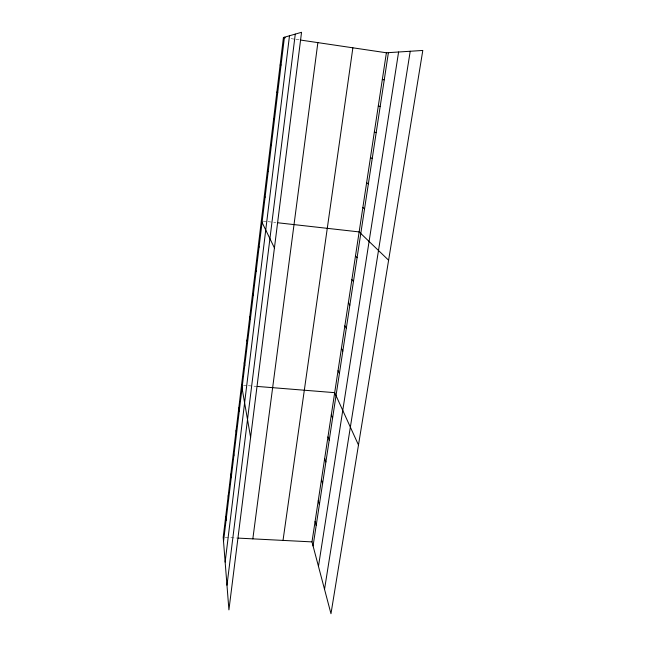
<?xml version="1.0" encoding="UTF-8"?>
<svg xmlns="http://www.w3.org/2000/svg" width="646" height="646" viewBox="0 0 646 646"><rect width="100%" height="100%" fill="white"/><g stroke="black" fill="none" stroke-linecap="round" stroke-linejoin="round"><path stroke-width="0.48" stroke-dasharray="3.23 2.42" d="M225.188 537.44L237.074 538.053M243.494 385.323L247.394 385.638M248.363 385.71L256.163 386.34M263.261 221.142L267.113 221.578M268.082 221.683L275.794 222.547M291.104 38.655L294.947 39.228M295.908 39.366L299.744 39.939"/><path stroke-width="0.97" d="M283.424 37.516L223.201 537.343L228.918 609.881L301.545 32.3L283.424 37.516L285.346 37.799M223.524 541.445L284.426 37.234M225.147 562.044L289.489 35.772M226.98 585.219L295.27 34.109M252.836 538.861L317.864 42.62M283.021 540.403L352.877 47.812M311.986 541.889L386.397 52.778L422.799 50.453L330.978 613.7L311.986 541.889L238.059 538.102M313.06 545.959L388.407 52.649M318.462 566.38L398.598 52.003M324.526 589.33L410.226 51.26M280.114 65.02L281.067 65.012M382.319 79.611L384.273 79.757M257.14 386.421L334.685 392.663L358.473 444.997M277.723 222.765L359.144 231.914L388.601 260.217M300.705 40.076L386.397 52.778M378.298 106.017L380.195 106.42M276.851 92.071L277.772 92.338M374.349 132.002L376.19 132.648M370.457 157.576L372.249 158.464M273.646 118.678L274.526 119.211M366.629 182.745L368.365 183.868M362.858 207.519L364.546 208.876M270.496 144.857L271.328 145.641M355.486 255.937L357.085 257.73M267.387 170.617L268.187 171.65M351.892 279.589L353.443 281.591M348.347 302.885L349.849 305.09M344.851 325.834L346.313 328.233M264.335 195.972L265.102 197.24M341.411 348.444L342.832 351.028M338.028 370.715L339.408 373.485M261.331 220.924L274.429 247.951M331.301 414.942L332.593 418.059M258.368 245.488L259.062 247.216M327.958 436.882L329.218 440.176M324.672 458.507L325.891 461.963M255.453 269.673L256.115 271.611M321.425 479.808L322.612 483.426M318.236 500.803L319.382 504.583M252.586 293.478L253.216 295.634M315.087 521.5L316.193 525.416M249.76 316.928L250.357 319.285M246.982 340.014L247.547 342.566M244.236 362.761L244.777 365.507M241.539 385.161L250.616 437.382M238.802 407.901L239.278 411.009M236.105 430.293L236.557 433.579M233.448 452.345L233.868 455.81M230.824 474.067L231.228 477.701M228.248 495.474L228.619 499.269M225.704 516.558L226.052 520.514"/></g></svg>
